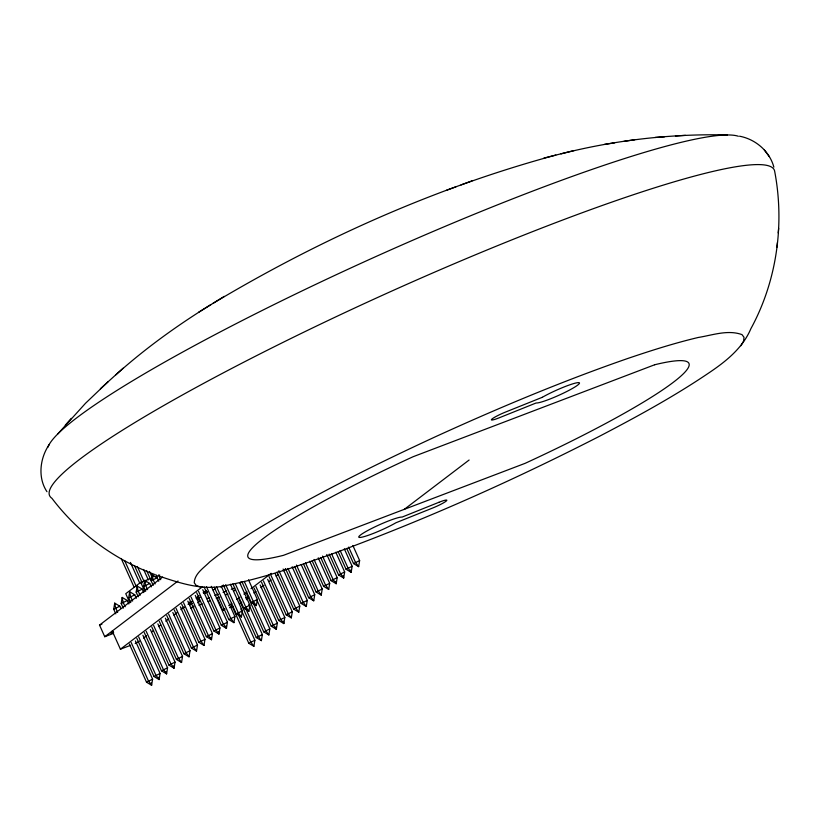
<?xml version="1.0" encoding="UTF-8"?>
<svg xmlns="http://www.w3.org/2000/svg" width="820" height="820" viewBox="0 0 820 820"><rect width="100%" height="100%" fill="white"/><g stroke="black" fill="none" stroke-linecap="round" stroke-linejoin="round"><path stroke-width="1.23" d="M159.295 576.183C180.923 583.43 204.036 591.159 226.966 585.316C262.82 578.223 297.465 566.2 331.864 554.043C423.428 520.474 512.705 480.735 599.481 436.271C636.32 417.021 672.933 397.126 707.434 373.869C725.024 362.132 742.418 348.705 750.905 328.646C776.899 280.963 784.832 224.075 774.592 170.888A397.249 46.35 -24.2 0 0 383.647 294.739A397.249 46.35 -24.2 0 0 51.906 498.283C77.992 532.713 113.99 559.424 154.508 574.41M778.19 232.931L778.651 228.278M776.95 247.22L777.391 242.648M115.804 613.852L113.724 609.219L114.708 603.13L119.802 606.195L120.847 608.512M123.287 608.163L121.206 603.53L122.19 597.442L127.284 600.506L128.853 603.981M130.769 602.474L128.689 597.841L129.673 591.743L134.767 594.818L136.325 598.293M138.252 596.775L136.171 592.143L137.155 586.054L142.249 589.119L143.808 592.604M145.734 591.087L143.654 586.454L144.627 580.365L149.732 583.43L151.29 586.905M153.217 585.398L151.126 580.765L152.11 574.666L157.214 577.741L158.772 581.216M135.423 640.953L152.602 679.185L151.618 685.274L146.524 682.199L129.334 643.977M142.905 635.264L160.084 673.486L159.1 679.575L154.006 676.51L136.817 638.278M150.388 629.565L167.567 667.798L166.583 673.886L161.489 670.822L144.299 632.589M157.87 623.876L175.049 662.109L174.065 668.197L168.961 665.122L151.782 626.9M159.264 621.201L176.443 659.434L181.548 662.509L182.532 656.41L165.353 618.188M166.747 615.512L183.926 653.745L189.03 656.81L190.014 650.721L172.835 612.489M174.229 609.824L191.409 648.056L196.513 651.121L197.497 645.032L180.318 606.8M181.712 604.135L198.891 642.357L203.995 645.432L204.979 639.333L187.8 601.111M195.283 595.422L212.462 633.645L211.478 639.733L206.373 636.668L189.195 598.436M202.765 589.723L219.945 627.956L218.96 634.044L213.856 630.98L196.677 592.747M211.283 586.351L227.427 622.267L226.443 628.356L221.338 625.281L204.159 587.058M214.245 587.161L228.821 619.592L233.925 622.657L234.909 616.568L221.369 586.454M223.286 584.937L236.303 613.903L241.408 616.968L242.392 610.88L230.42 584.24M232.859 583.881L243.786 608.214L248.89 611.279L249.874 605.191L239.983 583.174M241.9 581.667L251.268 602.515L256.373 605.591L257.357 599.492L248.501 579.801M231.619 605.037L248.798 643.269L253.892 646.334L254.876 640.246L240.824 608.963M239.102 599.348L256.281 637.57L261.375 640.645L262.359 634.557L248.829 604.432M246.584 593.649L263.763 631.882L268.858 634.947L269.841 628.858L256.834 599.902M260.145 584.937L277.324 623.169L276.34 629.258L271.246 626.193L254.067 587.96M267.627 579.248L284.806 617.48L283.822 623.569L278.728 620.494L261.549 582.272M269.032 576.573L286.211 614.805L291.305 617.88L292.289 611.781L275.11 573.559M277.027 572.042L293.693 609.116L298.787 612.181L299.771 606.093L283.115 569.018M285.555 568.67L301.176 603.428L306.27 606.492L307.254 600.404L292.156 566.804M294.595 566.456L308.658 597.729L313.752 600.804L314.736 594.705L301.207 564.591M303.646 564.232L316.141 592.04L321.235 595.105L322.219 589.016L309.724 561.218M312.164 560.859L323.623 586.351L328.717 589.416L329.702 583.327L318.252 557.836M326.77 554.463L337.184 577.639L336.2 583.727L331.106 580.652L320.692 557.487M335.821 552.249L344.666 571.94L343.683 578.028L338.588 574.963L329.209 554.115M344.338 548.877L352.149 566.251L351.165 572.339L346.071 569.275L338.26 551.901M346.778 548.518L353.543 563.576L358.647 566.651L359.631 560.562L352.866 545.495M49.302 444.43C39.954 458.001 37.484 477.568 46.965 491.703M740.921 345.732L743.627 341.007L743.996 337.286L742.008 334.621C727.863 329.466 712.426 335.206 698.209 337.481C674.358 343.149 650.977 350.601 627.771 358.473C562.202 381.218 498.129 408.104 435.03 436.937C375.437 464.54 316.458 493.702 260.073 527.455C242.71 538.125 225.428 549.062 209.633 561.997C203.76 567.963 194.627 573.559 194.237 582.774L196.216 585.439L200.531 587.038M57.687 434.036L85.546 403.245L108.178 381.659M65.262 425.201L71.299 418.354M115.825 374.832C145.16 348.479 177.325 325.366 210.853 304.651M100.388 388.731L123.113 368.211M152.612 577.793L140.722 582.323L125.757 593.711L129.837 602.792M113.724 609.219L119.802 606.195M121.206 603.53L127.284 600.506M128.689 597.841L134.767 594.818M136.171 592.143L142.249 589.119M143.654 586.454L149.732 583.43M151.126 580.765L157.214 577.741M113.109 633.542L104.755 636.72L99.527 625.086L162.616 577.095M104.755 636.72L178.022 580.99M112.237 631.031L120.407 649.204L202.304 586.894M139.472 641.168L135.177 643.577M143.52 638.093L146.554 635.787M151.608 631.943L153.627 630.406M158.69 626.562L160.71 625.024M165.763 621.17L168.797 618.864M173.85 615.02L176.884 612.714M180.933 609.639L183.967 607.333M188.005 604.258L191.039 601.941M196.103 598.098L199.127 595.791M203.175 592.716L206.209 590.41M205.348 592.901L207.122 591.558L203.596 592.901M190.035 604.945L192.372 603.161L188.959 604.463M197.681 599.123L200.018 597.339L196.605 598.641M193.612 605.959L190.568 608.266L194.084 606.933M197.671 602.864L199.701 601.326L197.856 598.262M220.785 587.028L222.558 585.685M233.536 591.138L235.565 589.601M217.074 597.77L222.681 610.264L224.711 608.727M228.749 605.652L231.783 603.346M236.836 599.492L239.87 597.185M243.919 594.111L246.953 591.804M250.992 588.729L271.215 573.344M239.727 603.776L241.756 602.239M246.81 598.395L248.829 596.847M253.882 593.003L255.912 591.466M260.965 587.622L263.999 585.316M269.052 581.472L271.071 579.935M276.135 576.081L278.154 574.543M283.207 570.699L285.227 569.162M146.524 682.199L152.602 679.185M154.006 676.51L160.084 673.486M161.489 670.822L167.567 667.798M168.961 665.122L175.049 662.109M176.443 659.434L182.532 656.41M183.926 653.745L190.014 650.721M191.409 648.056L197.497 645.032M198.891 642.357L204.979 639.333M206.373 636.668L212.462 633.645M213.856 630.98L219.945 627.956M221.338 625.281L227.427 622.267M228.821 619.592L234.909 616.568M236.303 613.903L242.392 610.88M243.786 608.214L249.874 605.191M251.268 602.515L257.357 599.492M404.311 509.333L469.112 460.03M248.798 643.269L254.876 640.246M256.281 637.57L262.359 634.557M263.763 631.882L269.841 628.858M271.246 626.193L277.324 623.169M278.728 620.494L284.806 617.48M286.211 614.805L292.289 611.781M293.693 609.116L299.771 606.093M301.176 603.428L307.254 600.404M308.658 597.729L314.736 594.705M316.141 592.04L322.219 589.016M323.623 586.351L329.702 583.327M331.106 580.652L337.184 577.639M338.588 574.963L344.666 571.94M346.071 569.275L352.149 566.251M353.543 563.576L359.631 560.562M213.087 303.318C320.087 239.337 435.317 187.667 555.796 155.083M198.573 312.287L224.249 296.379M154.99 576.89L159.746 575.076M99.527 625.086L101.916 624.184M203.698 593.536L207.245 592.183M213.138 589.939L215.496 589.047M221.39 586.802L223.747 585.9M188.579 602.587L191.993 601.296M182.06 607.979L184.336 607.107M206.722 598.651L209.059 597.759M214.912 595.535L218.417 594.203M223.091 592.419L226.607 591.087M231.281 589.303L234.786 587.96M198.758 605.15L202.263 603.817M208.116 601.593L210.453 600.701M216.306 598.477L219.811 597.134M225.664 594.91L228.001 594.018M120.407 649.204L130.636 645.309M222.681 610.264L224.957 609.393M229.508 607.671L232.911 606.37M446.5 190.281L455.961 186.806M461.035 184.9L472.115 180.83M561.054 153.832C615.328 140.066 671.477 133.609 727.463 134.951M543.967 158.055L573.938 150.593M623.815 141.388L634.793 139.728M604.412 144.402L614.621 142.854M655.067 137.442L664.497 136.827M675.434 136.007L685.458 135.351M739.558 136.202C755.609 139.246 769.58 151.188 773.865 167.116M764.342 149.998L766.618 153.084M766.956 153.524L769.242 156.61M358.647 566.651L355.409 562.172L348.633 547.114M328.717 589.416L325.478 584.937L314.019 559.455M321.235 595.105L317.996 590.625L305.501 562.827M313.752 600.804L310.513 596.324L296.45 565.041M306.27 606.492L303.031 602.013L287.933 568.414M298.787 612.181L295.548 607.702L278.882 570.628M291.305 617.88L288.066 613.391L270.887 575.168M256.373 605.591L253.124 601.101L244.278 581.411M268.858 634.947L265.618 630.467L253.124 602.669M248.89 611.279L245.641 606.8L235.227 583.625M261.375 640.645L258.136 636.166L245.641 608.358M241.408 616.968L238.159 612.489L225.664 584.691M253.892 646.334L250.653 641.855L238.159 614.047M233.925 622.657L230.676 618.178L216.623 586.905M203.995 645.432L200.746 640.953L183.567 602.72M153.412 576.46L152.11 574.666L152.991 579.351L155.072 583.983M196.513 651.121L193.264 646.642L176.085 608.409M145.929 582.159L144.627 580.365L145.509 585.039L147.59 589.672M189.03 656.81L185.781 652.33L168.602 614.098M181.548 662.509L178.309 658.019L161.12 619.797M340.115 550.486L347.926 567.86L351.165 572.339L350.734 570.002M331.587 553.859L340.443 573.549L343.683 578.028L343.252 575.691M322.547 556.073L332.961 579.248L336.2 583.727L335.769 581.39M263.404 580.857L280.583 619.09L283.822 623.569L283.392 621.232M255.922 586.546L273.101 624.778L276.34 629.258L275.909 626.921M245.703 597.483L246.748 599.799M206.537 586.802L223.194 623.876L226.443 628.356L226.002 626.019M198.532 591.333L215.711 629.565L218.96 634.044L218.52 631.707M191.05 597.032L208.229 635.254L211.478 639.733L211.037 637.396M158.608 575.066L160.7 579.699M155.8 574.471L156.835 576.788M149.486 571.448L152.089 577.239M146.585 570.546L150.757 579.812M143.633 569.48L148.317 579.904M137.319 566.456L144.084 581.513M134.418 565.554L142.229 582.928M140.722 582.323L144.802 591.415M130.421 562.428L139.789 583.276M124.63 560.562L136.602 587.202M140.107 595.371L138.026 590.728L137.155 586.054M153.637 625.486L170.826 663.718L174.065 668.197L173.635 665.861M121.216 558.502L134.224 587.458M132.625 601.06L130.544 596.427L129.673 591.743M146.155 631.174L163.344 669.407L166.583 673.886L166.152 671.549M125.142 606.749L123.061 602.116L122.19 597.442M138.672 636.873L155.861 675.096L159.1 679.575L158.67 677.238M117.66 612.438L115.579 607.804L114.708 603.13M131.19 642.562L148.379 680.795L151.618 685.274L151.188 682.927M240.403 582.067L240.557 584.516M47.898 447.248A381.392 44.495 -24.2 0 1 374.863 257.019A381.392 44.495 -24.2 0 1 738.359 136.253M113.672 632.814A6.632 0.769 -24.2 0 1 113.437 631.533M542.266 397.321L505.438 412.101A12.033 1.404 -24.2 0 0 491.815 419.174A12.033 1.404 -24.2 0 0 499.298 417.769L536.136 402.979A24.077 2.808 -24.2 0 0 566.364 391.704A24.077 2.808 -24.2 0 0 575.763 383.022A24.077 2.808 -24.2 0 0 542.266 397.321M438.925 502.301L402.097 517.082A24.077 2.808 -24.2 0 0 371.87 528.367A24.077 2.808 -24.2 0 0 362.471 537.049A24.077 2.808 -24.2 0 0 395.957 522.75L432.796 507.959A12.033 1.404 -24.2 0 0 446.418 500.887A12.033 1.404 -24.2 0 0 438.925 502.301M654.719 364.746L413.126 456.719A204.313 23.841 -24.2 0 0 283.505 555.324L525.107 463.341A206.117 24.046 -24.2 0 0 654.719 364.746"/></g></svg>
